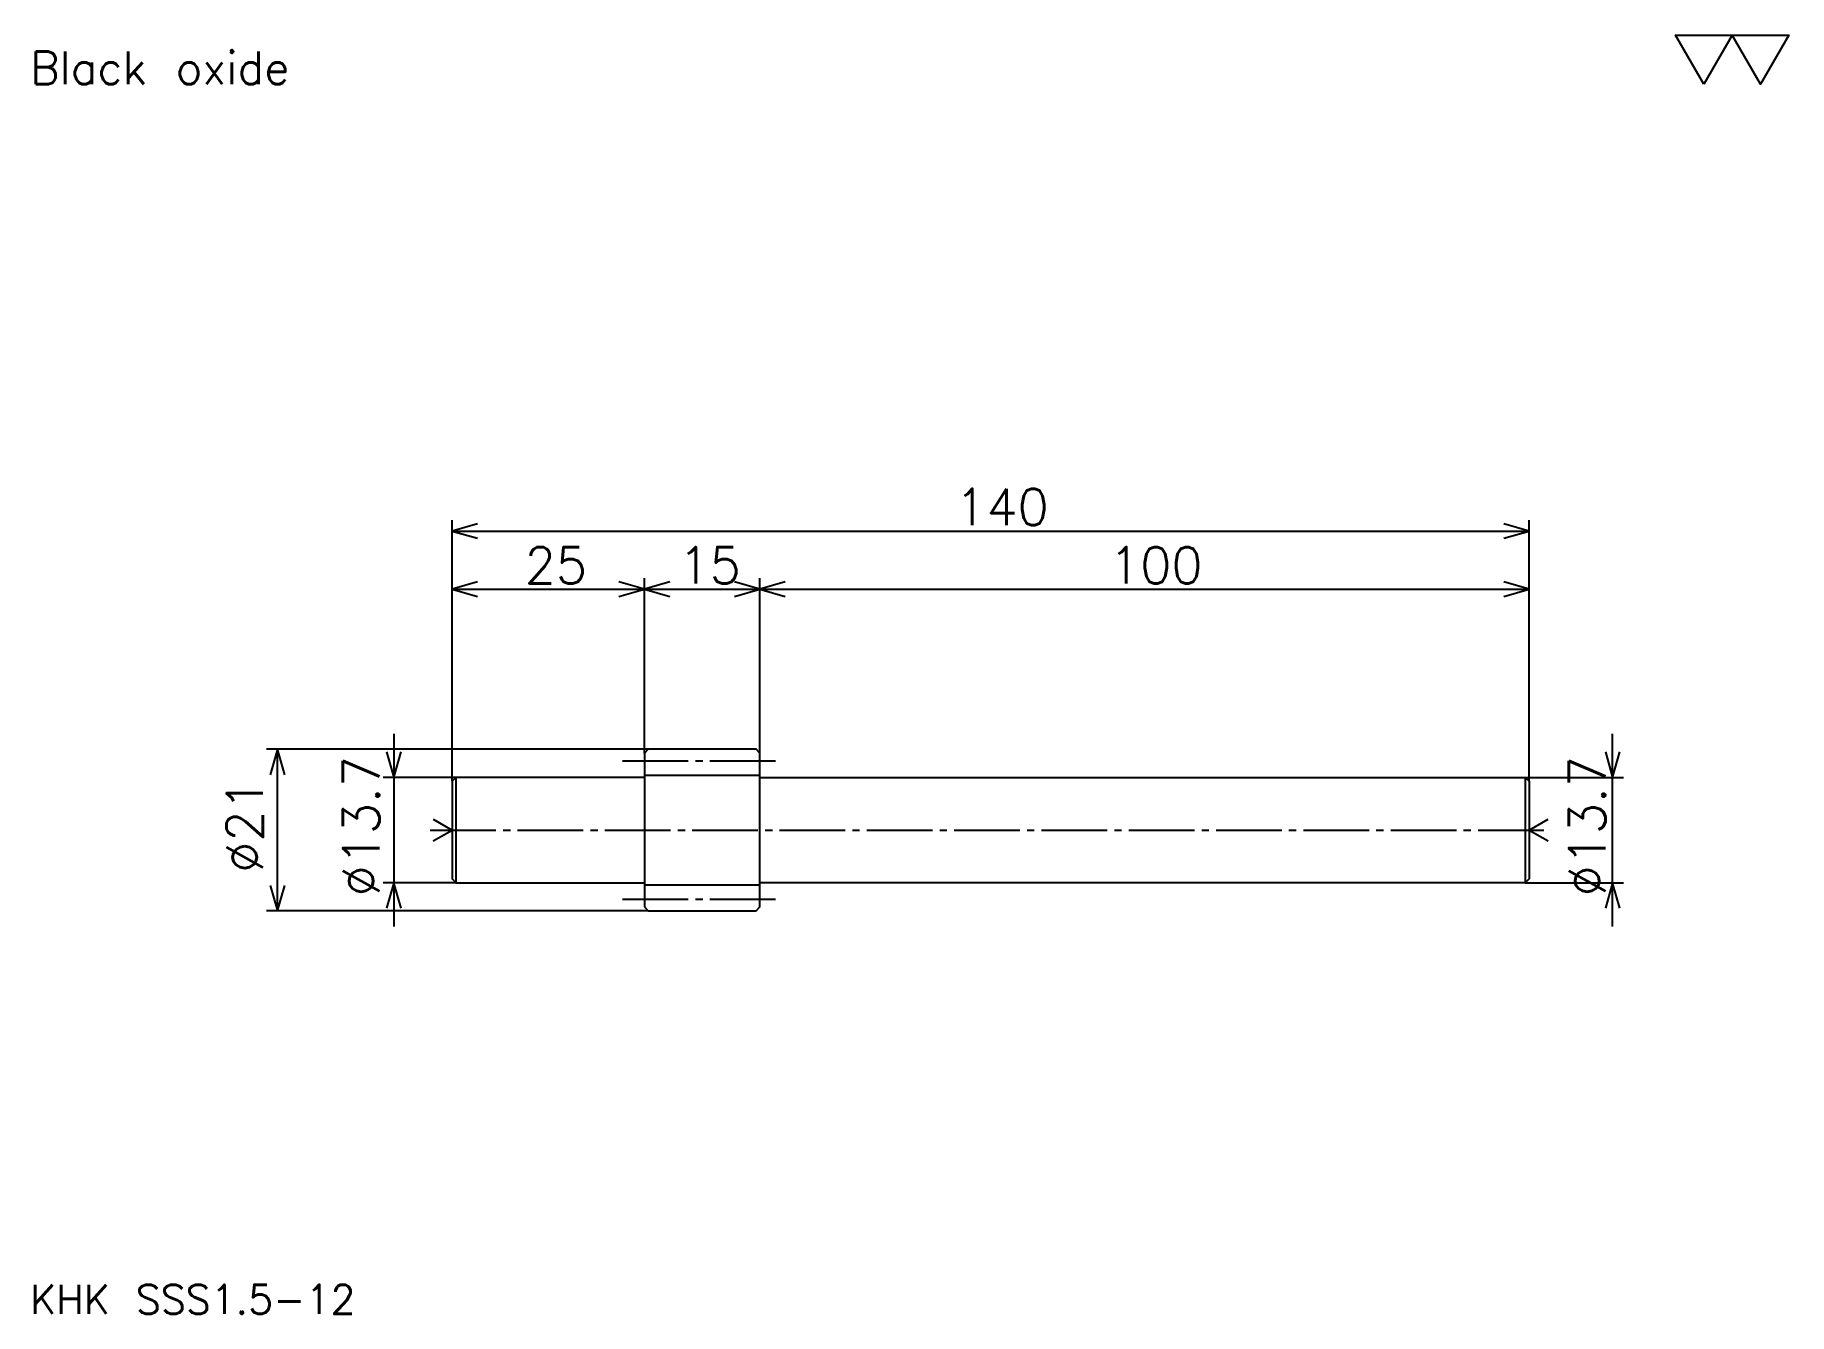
# Model space of a CAD drawing. Extents: x 10 to 238, y 10 to 177.
import ezdxf

# ---------------------------------------------------------------- set-up
doc = ezdxf.new("R2010")
doc.units = 0
doc.linetypes.add('DASHDOT', pattern=[11.351352, 8.513514, -0.945946, 0.945946, -0.945946])
doc.layers.get('0').update_dxf_attribs({"linetype": 'CONTINUOUS'})
doc.layers.add('DASHDOT', color=6, linetype='DASHDOT')
doc.styles.add('KANJI', font='TXT', dxfattribs={"bigfont": 'BIGFONT'})

msp = doc.modelspace()

# ---------------------------------------------------------------- linework, layer by layer
at = {"color": 5}
for p, q in [((64.324318, 83.810806), (64.324318, 113.608109)), ((64.324318, 83.810806), (64.324318, 113.608109)), ((64.324318, 112.189186), (204.32431, 112.189186)), ((64.324318, 112.189186), (204.32431, 112.189186)), ((204.32431, 83.810806), (204.32431, 113.608109)), ((204.32431, 83.810806), (204.32431, 113.608109)), ((89.324318, 83.810806), (89.324318, 106.040535)), ((104.324318, 83.810806), (104.324318, 106.040535)), ((64.324318, 104.621613), (89.324318, 104.621613)), ((89.324318, 104.621613), (104.324318, 104.621613)), ((104.324318, 104.621613), (204.32431, 104.621613)), ((56.756752, 85.836479), (56.756752, 60.78513)), ((215.175659, 60.78513), (215.175659, 85.836479)), ((64.324318, 83.810806), (40.202698, 83.810806)), ((41.621613, 62.810806), (41.621613, 83.810806)), ((64.324318, 79.660805), (64.324318, 83.810806)), ((89.824318, 83.810806), (64.324318, 83.810806)), ((89.324318, 83.310806), (89.324318, 83.810806)), ((104.324318, 83.310806), (104.324318, 83.810806)), ((204.32431, 79.660805), (204.32431, 83.810806)), ((64.324318, 80.160805), (55.33783, 80.160805)), ((64.824318, 80.160805), (64.324318, 80.160805)), ((203.82431, 80.160805), (216.594574, 80.160805)), ((64.324318, 66.460808), (55.33783, 66.460808)), ((64.824318, 66.460808), (64.324318, 66.460808)), ((203.82431, 66.460808), (216.594574, 66.460808)), ((64.324318, 62.810806), (40.202698, 62.810806)), ((89.824318, 62.810806), (64.324318, 62.810806))]:
    msp.add_line(p, q, dxfattribs=at)
at = {"color": 4}
for p, q in [((64.824318, 80.160805), (64.824318, 66.460808)), ((89.324318, 80.435806), (104.324318, 80.435806)), ((203.82431, 80.160805), (203.82431, 66.460808)), ((89.324318, 66.185806), (104.324318, 66.185806))]:
    msp.add_line(p, q, dxfattribs=at)
at = {"color": 7}
for p, q in [((61.866749, 74.729729), (64.324318, 73.310806)), ((61.866749, 71.891884), (64.324318, 73.310806)), ((204.32431, 73.310806), (206.781891, 74.729729)), ((204.32431, 73.310806), (206.781891, 71.891884))]:
    msp.add_line(p, q, dxfattribs=at)
msp.add_lwpolyline([(227.027023, 170.270264), (223.33783, 176.664856), (238.094589, 176.664856), (234.405396, 170.270264), (230.716217, 176.664856), (227.027023, 170.270264)], dxfattribs=at)
at = {"color": 5}
for points in [[(67.635132, 113.135132), (64.324318, 112.189186), (67.635132, 111.24324)], [(67.635132, 113.135132), (64.324318, 112.189186), (67.635132, 111.24324)], [(201.013519, 111.24324), (204.32431, 112.189186), (201.013519, 113.135132)], [(201.013519, 111.24324), (204.32431, 112.189186), (201.013519, 113.135132)], [(67.635132, 105.567566), (64.324318, 104.621613), (67.635132, 103.675674)], [(86.013504, 103.675674), (89.324318, 104.621613), (86.013504, 105.567566)], [(92.635132, 105.567566), (89.324318, 104.621613), (92.635132, 103.675674)], [(101.013504, 103.675674), (104.324318, 104.621613), (101.013504, 105.567566)], [(107.635132, 105.567566), (104.324318, 104.621613), (107.635132, 103.675674)], [(201.013519, 103.675674), (204.32431, 104.621613), (201.013519, 105.567566)], [(42.567558, 80.499992), (41.621613, 83.810806), (40.675667, 80.499992)], [(55.810806, 83.471619), (56.756752, 80.160805), (57.702698, 83.471619)], [(214.229706, 83.471619), (215.175659, 80.160805), (216.121613, 83.471619)], [(40.675667, 66.12162), (41.621613, 62.810806), (42.567558, 66.12162)], [(57.702698, 63.149994), (56.756752, 66.460808), (55.810806, 63.149994)], [(216.121613, 63.149994), (215.175659, 66.460808), (214.229706, 63.149994)]]:
    msp.add_lwpolyline(points, dxfattribs=at)
at = {"color": 4}
for points in [[(89.324318, 63.310806), (89.824318, 62.810806), (103.824318, 62.810806), (104.324318, 63.310806), (104.324318, 83.310806), (103.824318, 83.810806), (89.824318, 83.810806), (89.324318, 83.310806), (89.324318, 63.310806)], [(89.324318, 80.160805), (64.824318, 80.160805), (64.324318, 79.660805), (64.324318, 66.960808), (64.824318, 66.460808), (89.324318, 66.460808)], [(104.324318, 80.160805), (203.82431, 80.160805), (204.32431, 79.660805), (204.32431, 66.960808), (203.82431, 66.460808), (104.324318, 66.460808)]]:
    msp.add_lwpolyline(points, dxfattribs=at)
at = {"layer": 'DASHDOT', "color": 7}
for p, q in [((86.486481, 82.310806), (107.162155, 82.310806)), ((61.486481, 73.310806), (207.16217, 73.310806)), ((86.486481, 64.310806), (107.162155, 64.310806))]:
    msp.add_line(p, q, dxfattribs=at)

# ---------------------------------------------------------------- texts
at = {"color": 7, "style": 'KANJI'}
for s, height, p in [('Black oxide', 4.256757, (9.459459, 170.270264)), ('140', 4.72973, (129.71283, 112.945938)), ('140', 4.72973, (129.71283, 112.945938)), ('25', 4.72973, (73.749992, 105.378372)), ('15', 4.72973, (93.749992, 105.378372)), ('100', 4.72973, (149.71283, 105.378372)), ('KHK SSS1.5-12', 3.783784, (9.459459, 10.405405))]:
    msp.add_text(s, height=height, dxfattribs=at).set_placement(p)
for s, p in [('%%c13.7', (54.864861, 64.679047)), ('%%c13.7', (214.229706, 64.679047)), ('%%c21', (39.729721, 67.753372))]:
    msp.add_text(s, height=4.72973, rotation=90, dxfattribs=at).set_placement(p)

doc.saveas('drawing.dxf')
